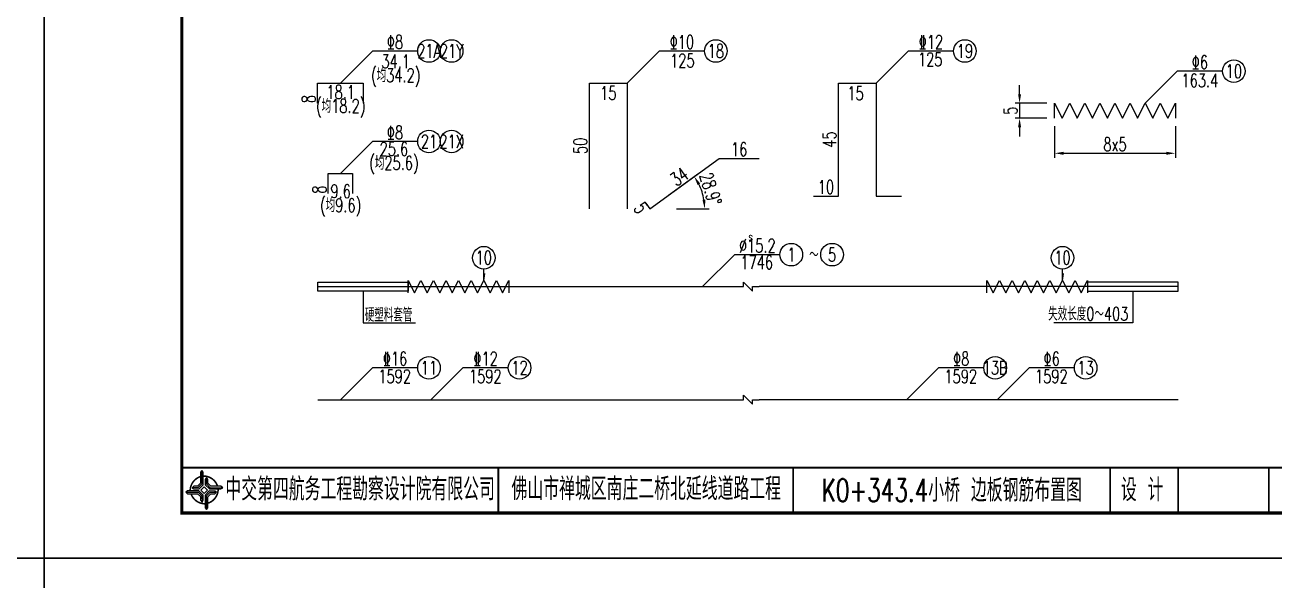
# Model space of a CAD drawing. Header units: millimetres. Extents: x -51 to 12129, y -1309 to -715.
# Drawn here: x 6665.1 to 6941.1, y -1016.5 to -893.8 of the extents above; entities that cross this region are included whole.
import ezdxf
from ezdxf.enums import TextEntityAlignment as Align

# ---------------------------------------------------------------- set-up
doc = ezdxf.new("R2010")
doc.units = ezdxf.units.MM
doc.header["$LTSCALE"] = 0.25
for name, color, linetype in [('图框', 7, 'Continuous'), ('标注', 4, 'Continuous'), ('钢筋', 6, 'Continuous')]:
    doc.layers.add(name, color=color, linetype=linetype)
doc.styles.get("Standard").update_dxf_attribs({"font": 'simplex1.shx', "width": 0.7, "bigfont": 'hztxt.shx'})
doc.dimstyles.new('比例1：25', dxfattribs={"dimtxt": 3, "dimasz": 2, "dimexe": 1, "dimexo": 1, "dimgap": 1, "dimtad": 1, "dimdec": 1, "dimlfac": 2.5, "dimzin": 9, "dimdsep": 46, "dimtxsty": 'Standard', "dimcen": -0.09, "dimclrd": 4, "dimclre": 4, "dimclrt": 7, "dimaunit": 1, "dimadec": 0, "dimazin": 0, "dimtfac": 0.0005, "dimtdec": 1, "dimtix": 1, "dimtmove": 2, "dimatfit": 3, "dimfxl": 0, "dimtolj": 1, "dimtzin": 13, "dimarcsym": 0})
doc.dimstyles.new('比例：1：15', dxfattribs={"dimscale": 0, "dimtxt": 3, "dimasz": 2, "dimexe": 1, "dimexo": 1, "dimgap": 0.5, "dimtad": 1, "dimdec": 1, "dimlfac": 1.5, "dimzin": 9, "dimdsep": 46, "dimtxsty": 'Standard', "dimcen": 0.5, "dimclrd": 256, "dimclre": 256, "dimclrt": 256, "dimadec": 1, "dimazin": 2, "dimtfac": 1, "dimtdec": 1, "dimtix": 1, "dimtmove": 2, "dimatfit": 3, "dimfxl": 0, "dimtolj": 1, "dimtzin": 0, "dimlwd": -1, "dimlwe": -1, "dimarcsym": 0})

# ---------------------------------------------------------------- blocks, each defined once
blk = doc.blocks.new('*D393')
at = {"layer": 'Defpoints', "color": 0}
for p in [(6806.37, -932.05), (6814.94, -931.91), (6803.09, -934.43), (6803.09, -934.43), (6807.97, -934.43)]:
    blk.add_point(p, dxfattribs=at)
at = {"layer": '标注'}
for p, q in [((6807.18, -931.46), (6813.7, -926.72)), ((6808.97, -934.43), (6816.21, -934.43))]:
    blk.add_line(p, q, dxfattribs=at)
blk.add_arc((6803.09, -934.43), 12.12, 9.4674, 26.5326, dxfattribs=at)
for points in [[(6813.64, -929.19), (6814.21, -928.85), (6812.89, -927.31)], [(6815.37, -932.41), (6814.71, -932.47), (6815.21, -934.43)]]:
    blk.add_solid(points, dxfattribs=at)
at = {"layer": '标注', "insert": (6816.51, -930.07), "char_height": 3, "attachment_point": 5, "rotation": 288}
blk.add_mtext('\\A1;28.9%%d', dxfattribs=at)
blk = doc.blocks.new('*D455')
at = {"layer": 'Defpoints', "color": 0}
for p in [(6892.47, -911.12), (6884.73, -914.45), (6892.47, -914.45)]:
    blk.add_point(p, dxfattribs=at)
at = {"layer": '标注'}
for p, q in [((6884.73, -909.12), (6884.73, -907.12)), ((6890.73, -911.12), (6883.73, -911.12)), ((6884.73, -911.12), (6884.73, -914.45)), ((6890.73, -914.45), (6883.73, -914.45)), ((6884.73, -916.45), (6884.73, -918.45))]:
    blk.add_line(p, q, dxfattribs=at)
for points in [[(6884.4, -909.12), (6885.07, -909.12), (6884.73, -911.12)], [(6884.4, -916.45), (6885.07, -916.45), (6884.73, -914.45)]]:
    blk.add_solid(points, dxfattribs=at)
at = {"layer": '标注', "insert": (6882.73, -912.78), "char_height": 3, "attachment_point": 5, "rotation": 90}
blk.add_mtext('\\A1;5', dxfattribs=at)
blk = doc.blocks.new('*D456')
at = {"layer": 'Defpoints', "color": 0}
for p in [(6892.47, -914.45), (6919.13, -914.45), (6919.13, -922.18)]:
    blk.add_point(p, dxfattribs=at)
at = {"layer": '标注'}
for p, q in [((6892.47, -916.18), (6892.47, -923.18)), ((6919.13, -916.18), (6919.13, -923.18)), ((6894.47, -922.18), (6917.13, -922.18))]:
    blk.add_line(p, q, dxfattribs=at)
for points in [[(6894.47, -921.85), (6894.47, -922.52), (6892.47, -922.18)], [(6917.13, -921.85), (6917.13, -922.52), (6919.13, -922.18)]]:
    blk.add_solid(points, dxfattribs=at)
at = {"layer": '标注', "insert": (6905.8, -920.18), "char_height": 3, "attachment_point": 5}
blk.add_mtext('\\A1;8x5', dxfattribs=at)
blk = doc.blocks.new('*D605')
at = {"layer": 'Defpoints', "color": 0}
for p in [(7210.67, -942.17), (6547.98, -945.17), (7178.91, -945.17)]:
    blk.add_point(p, dxfattribs=at)
at = {"layer": '标注', "color": 4, "lineweight": -2}
for p, q in [((7178.91, -940.17), (7178.91, -938.17)), ((7184.91, -942.17), (7177.91, -942.17)), ((7178.91, -942.17), (7178.91, -945.17)), ((7172.91, -945.17), (7179.91, -945.17)), ((7178.91, -947.17), (7178.91, -949.17))]:
    blk.add_line(p, q, dxfattribs=at)
at = {"layer": '标注', "color": 4}
for points in [[(7178.57, -940.17), (7179.24, -940.17), (7178.91, -942.17)], [(7178.57, -947.17), (7179.24, -947.17), (7178.91, -945.17)]]:
    blk.add_solid(points, dxfattribs=at)
at = {"layer": '标注', "color": 7, "insert": (7176.41, -943.67), "char_height": 3, "attachment_point": 5, "rotation": 90}
blk.add_mtext('\\A1;7.5', dxfattribs=at)
blk = doc.blocks.new('tb')
at = {"lineweight": -3}
h = blk.add_hatch(color=256, dxfattribs=at)
h.paths.add_polyline_path([(-1.23, -0.13), (-3.78, -0.14), (-4.14, -0.41), (-1.4, -0.44), (-0.56, -1.24), (-0.54, -2.62), (-0.27, -2.2), (-0.26, -1.06)])
h.paths.add_polyline_path([(0.13, -1.08), (0.14, -3.86), (0.41, -4.26), (0.44, -1.24), (1.25, -0.43), (2.66, -0.43), (2.26, -0.16), (1.07, -0.15)])
h.paths.add_polyline_path([(1.08, 0.3), (3.62, 0.3), (4.02, 0.56), (1.25, 0.57), (0.43, 1.39), (0.43, 2.8), (0.16, 2.41), (0.15, 1.24)])
h.paths.add_polyline_path([(-0.28, 1.21), (-0.28, 3.99), (-0.56, 4.39), (-0.57, 1.41), (-1.38, 0.6), (-2.74, 0.56), (-2.33, 0.3), (-1.2, 0.29)])
for p, q in [((-0.56, 4.39), (-0.57, 1.41)), ((0.43, 2.8), (0.43, 1.39)), ((-1.38, 0.6), (-2.74, 0.56)), ((-0.57, 1.41), (-1.38, 0.6)), ((0.43, 1.39), (1.25, 0.57)), ((1.25, 0.57), (4.02, 0.56)), ((-4.14, -0.41), (-1.4, -0.44)), ((-1.4, -0.44), (-0.56, -1.24)), ((-0.56, -1.24), (-0.54, -2.62)), ((0.41, -4.26), (0.44, -1.24)), ((0.44, -1.24), (1.25, -0.43)), ((1.25, -0.43), (2.66, -0.43))]:
    blk.add_line(p, q, dxfattribs=at)
at = {"lineweight": -3, "const_width": 0.35, "flags": 128}
for points in [[(-0.9, 3.02, 0.324167), (-3.16, -0.14)], [(2.88, 0.92, 0.324403), (-0.24, 3.15)], [(0.75, -2.86, 0.325418), (3.02, 0.26)], [(-2.98, -0.76, 0.322976), (0.14, -2.98)]]:
    blk.add_lwpolyline(points, format="xyb", dxfattribs=at)
at = {"lineweight": -3, "flags": 128}
for points in [[(-0.9, 3.99), (-0.9, 1.58), (-1.53, 0.91), (-2.34, 0.91), (-2.74, 0.56), (-2.33, 0.3), (-1.2, 0.29), (-0.28, 1.21), (-0.28, 3.99), (-0.56, 4.39)], [(3.62, 0.92), (1.43, 0.92), (0.77, 1.54), (0.77, 2.38), (0.43, 2.8), (0.16, 2.41), (0.15, 1.24), (1.08, 0.3), (3.62, 0.3), (4.02, 0.56)], [(-0.04, 0.77), (0.68, 0.04), (-0.04, -0.69), (-0.77, 0.05)], [(-3.73, -0.76), (-1.54, -0.76), (-0.89, -1.39), (-0.89, -2.21), (-0.54, -2.62), (-0.27, -2.2), (-0.26, -1.06), (-1.23, -0.13), (-3.78, -0.14), (-4.14, -0.41)], [(0.75, -3.85), (0.75, -1.43), (1.4, -0.78), (2.26, -0.78), (2.66, -0.43), (2.26, -0.16), (1.07, -0.15), (0.13, -1.08), (0.14, -3.86), (0.41, -4.26)]]:
    blk.add_lwpolyline(points, close=True, dxfattribs=at)
blk = doc.blocks.new('123')
at = {"layer": '图框', "color": 2}
blk.add_lwpolyline([(369.33, -1011.65), (369.33, -714.65), (-50.67, -714.65), (-50.67, -1011.65)], close=True, dxfattribs=at)

msp = doc.modelspace()

# ---------------------------------------------------------------- linework, layer by layer
for p, q in [((6734.75412, -906.65472), (6741.82519, -899.58367)), ((6751.8252, -899.58367), (6741.82519, -899.58367)), ((6798.08745, -906.65472), (6805.15852, -899.58367)), ((6815.15854, -899.58367), (6805.15852, -899.58367)), ((6853.08745, -906.65472), (6860.15852, -899.58367)), ((6870.15854, -899.58367), (6860.15852, -899.58367)), ((6912.46681, -911.1164), (6919.53789, -904.04535)), ((6929.53789, -904.04535), (6919.53789, -904.04535)), ((6734.75412, -926.65472), (6741.8252, -919.58367)), ((6751.82519, -919.58367), (6741.8252, -919.58367)), ((6814.75412, -951.65472), (6821.82519, -944.58367)), ((6821.82519, -944.58367), (6831.82521, -944.58367)), ((6841.32414, -944.58471), (6841.32414, -944.58471)), ((6841.32414, -944.58471), (6841.32414, -944.58471)), ((6766.42079, -950.26583), (6766.42079, -947.76583)), ((6766.42079, -950.26583), (6766.63161, -948.76583)), ((6894.19852, -950.26583), (6894.19852, -947.76583)), ((6894.19852, -950.26583), (6894.40935, -948.76583)), ((6822.25412, -951.65472), (6823.75412, -951.65472)), ((6823.75412, -951.65472), (6823.75412, -950.65472)), ((6823.75412, -950.65472), (6825.75412, -952.65472)), ((6825.75412, -952.65472), (6825.75412, -951.65472)), ((6825.75412, -951.65472), (6827.25413, -951.65472)), ((6734.75412, -976.65472), (6741.82519, -969.58364)), ((6751.82519, -969.58364), (6741.82519, -969.58364)), ((6754.75412, -976.65472), (6761.82519, -969.58364)), ((6771.82519, -969.58364), (6761.82519, -969.58364)), ((6859.75412, -976.65472), (6866.82519, -969.58364)), ((6876.82519, -969.58364), (6866.82519, -969.58364)), ((6879.75412, -976.65472), (6886.82519, -969.58364)), ((6896.82519, -969.58364), (6886.82519, -969.58364)), ((6822.25412, -976.65472), (6823.75412, -976.65472)), ((6823.75412, -976.65472), (6823.75412, -975.65472)), ((6823.75412, -975.65472), (6825.75412, -977.65472)), ((6825.75412, -977.65472), (6825.75412, -976.65472)), ((6825.75412, -976.65472), (6827.25412, -976.65472))]:
    msp.add_line(p, q)
for points, const_width in [([(7079.75412, -724.65472), (6699.75412, -724.65472), (6699.75412, -1001.65472), (7079.75412, -1001.65472), (7079.75412, -724.65472)], 0.7), ([(6699.75412, -991.65472), (7079.75412, -991.65472)], 0.4)]:
    msp.add_lwpolyline(points, dxfattribs=dict(const_width=const_width))
for points in [[(6729.75412, -950.65472), (6749.75412, -950.65472), (6749.75412, -952.65472), (6729.75412, -952.65472), (6729.75412, -950.65472)], [(6919.75412, -950.65472), (6899.75412, -950.65472), (6899.75412, -952.65472), (6919.75412, -952.65472), (6919.75412, -950.65472)], [(6739.75412, -952.65472), (6739.75412, -959.65472), (6751.3805, -959.65472)], [(6909.75412, -952.65472), (6909.75412, -959.65472), (6892.29591, -959.65472)]]:
    msp.add_lwpolyline(points)
for centre in [(6754.3252, -899.58367), (6759.3252, -899.58367), (6817.65854, -899.58367), (6872.65854, -899.58367), (6932.03789, -904.04535), (6754.32519, -919.58367), (6759.32519, -919.58367), (6766.42079, -945.26583), (6834.32521, -944.58367), (6843.32414, -944.58471), (6894.19852, -945.26583), (6754.32519, -969.58364), (6774.32519, -969.58364), (6879.32519, -969.58364), (6899.32519, -969.58364)]:
    msp.add_circle(centre, 2.5)
at = {"layer": '图框', "const_width": 0.4}
for points in [[(6769.64754, -991.65472), (6769.64754, -1001.65472)], [(6834.75412, -1001.65472), (6834.75412, -991.65472)], [(6904.75412, -1001.65472), (6904.75412, -991.65472)], [(6919.75412, -1001.65472), (6919.75412, -991.65472)], [(6939.75412, -1001.65472), (6939.75412, -991.65472)]]:
    msp.add_lwpolyline(points, dxfattribs=at)
at = {"layer": '钢筋'}
for p, q in [((6789.75411, -934.43249), (6789.75412, -906.65472)), ((6789.75412, -906.65472), (6798.08745, -906.65472)), ((6798.08745, -906.65472), (6798.08745, -934.43249)), ((6844.75412, -931.65472), (6844.75412, -906.65472)), ((6844.75412, -906.65472), (6853.08745, -906.65472)), ((6853.08745, -906.65472), (6853.08745, -931.65472)), ((6818.36888, -923.32989), (6827.25777, -923.32989)), ((6839.19856, -931.65472), (6844.75412, -931.65472)), ((6853.08745, -931.65472), (6858.643, -931.65472))]:
    msp.add_line(p, q, dxfattribs=at)
for points in [[(6729.72635, -911.09918), (6729.72634, -906.65472), (6739.7819, -906.65472), (6739.7819, -911.09918)], [(6892.46681, -914.44973), (6892.46681, -911.1164), (6894.13348, -914.44973), (6895.80015, -911.1164), (6897.46681, -914.44973), (6899.13348, -911.1164), (6900.80015, -914.44973), (6902.46681, -911.1164), (6904.13346, -914.44973), (6905.80013, -911.1164), (6907.46683, -914.44973), (6909.13348, -911.1164), (6910.80015, -914.44973), (6912.46681, -911.1164), (6914.13346, -914.44973), (6915.80015, -911.1164), (6917.4668, -914.44973), (6919.13348, -911.1164), (6919.13346, -914.44973)], [(6802.20576, -933.21899), (6803.08745, -934.43249), (6818.36888, -923.32989)], [(6732.08746, -931.09915), (6732.08745, -926.65472), (6737.42078, -926.65472), (6737.42079, -931.09918)], [(6729.75412, -951.65472), (6822.25412, -951.65472)], [(6749.75412, -953.0436), (6749.75412, -950.26583), (6751.143, -953.0436), (6752.5319, -950.26583), (6753.92078, -953.0436), (6755.30968, -950.26583), (6756.69856, -953.0436), (6758.08745, -950.26583), (6759.47634, -953.0436), (6760.86523, -950.26583), (6762.25412, -953.0436), (6763.64301, -950.26583), (6765.0319, -953.0436), (6766.42079, -950.26583), (6767.80968, -953.0436), (6769.19857, -950.26583), (6770.58745, -953.0436), (6771.97636, -950.26583), (6771.97634, -953.0436)], [(6919.75412, -951.65472), (6827.25413, -951.65472)], [(6877.53189, -953.0436), (6877.53189, -950.26583), (6878.92078, -953.0436), (6880.30966, -950.26583), (6881.69855, -953.0436), (6883.08743, -950.26583), (6884.47632, -953.0436), (6885.8652, -950.26583), (6887.25409, -953.0436), (6888.64297, -950.26583), (6890.03186, -953.0436), (6891.42074, -950.26583), (6892.80963, -953.0436), (6894.19852, -950.26583), (6895.5874, -953.0436), (6896.97629, -950.26583), (6898.36517, -953.0436), (6899.75406, -950.26583), (6899.75406, -953.0436)], [(6729.75412, -976.65472), (6822.25412, -976.65472)], [(6919.75412, -976.65472), (6827.25412, -976.65472)]]:
    msp.add_lwpolyline(points, dxfattribs=at)

# ---------------------------------------------------------------- block references
at = {"lineweight": -3}
msp.add_blockref('tb', (6704.74985, -996.64938), dxfattribs=at)
at = {"layer": '标注'}
for p in [(6300, 0), (6720, 0), (6300, -297), (6720, -297)]:
    msp.add_blockref('123', p, dxfattribs=at)

# ---------------------------------------------------------------- texts
at = {"width": 0.7}
for s, p in [('%%1318', (6746.8252, -899.08367)), ('%%13110', (6810.15854, -899.08367)), ('%%13212', (6865.15852, -899.08367)), ('34.1', (6746.97323, -903.36256)), ('125', (6810.26791, -903.19514)), ('125', (6864.99439, -902.9495)), ('%%1316', (6924.53789, -903.54535)), ('(均34.2)', (6746.97323, -906.46256)), ('163.4', (6924.53789, -907.59423)), ('18.1', (6734.82812, -910.13782)), ('15', (6793.92078, -910.34737)), ('15', (6848.51137, -910.4374)), ('(均18.2)', (6734.82811, -913.23782)), ('%%1318', (6746.82519, -919.08367)), ('25.6', (6746.5784, -922.722)), ('16', (6822.81332, -922.82989)), ('(均25.6)', (6746.5784, -925.82201)), ('9.6', (6734.80963, -932.06113)), ('10', (6841.97635, -931.15472)), ('(均9.6)', (6734.80962, -935.16113)), ('1746', (6826.69198, -947.77588)), ('%%13216', (6746.82519, -969.08364)), ('%%13212', (6766.82519, -969.08364)), ('%%1318', (6871.82519, -969.08364)), ('%%1316', (6891.82519, -969.08364)), ('1592', (6746.74825, -972.99826)), ('1592', (6766.74825, -972.99826)), ('1592', (6871.74825, -972.99826)), ('1592', (6891.74825, -972.99826))]:
    msp.add_text(s, height=3, dxfattribs=at).set_placement(p, align=Align.CENTER)
for s, p in [('21A', (6754.3252, -899.58367)), ('21Y', (6759.3252, -899.58367)), ('18', (6817.65854, -899.58367)), ('19', (6872.65854, -899.58367)), ('10', (6932.03789, -904.04535)), ('21', (6754.32519, -919.58367)), ('21X', (6759.32519, -919.58367)), ('%%C15.2', (6826.82413, -942.58471)), ('10', (6766.42079, -945.26583)), ('1', (6834.32521, -944.58367)), ('～', (6839.32414, -944.58471)), ('5', (6843.32414, -944.58471)), ('10', (6894.19852, -945.26583)), ('11', (6754.32519, -969.58364)), ('12', (6774.32519, -969.58364)), ('13B', (6879.32519, -969.58364)), ('13', (6899.32519, -969.58364))]:
    msp.add_text(s, height=3, dxfattribs=at).set_placement(p, align=Align.MIDDLE)
for p in [(6729.22635, -911.09918), (6731.58746, -931.09918)]:
    msp.add_text('8', height=3, rotation=89.9999274, dxfattribs=at).set_placement(p)
for s, rotation, p in [('50', 89.9999274, (6789.25412, -920.5436)), ('45', 89.9999274, (6844.25412, -919.15472)), ('34', 35.9999709, (6810.42816, -928.5812))]:
    msp.add_text(s, height=3, rotation=rotation, dxfattribs=at).set_placement(p, align=Align.CENTER)
msp.add_text('5', height=3, rotation=-53.9999564, dxfattribs=at).set_placement((6800.41761, -935.87168), align=Align.RIGHT)
msp.add_text('s', height=2, dxfattribs=at).set_placement((6824.82413, -941.58471))
for s, p in [('硬塑料套管', (6750.64831, -959.38582)), ('失效长度0～403', (6908.75412, -959.15472))]:
    msp.add_text(s, height=3, dxfattribs=at).set_placement(p, align=Align.RIGHT)
at = {"layer": '图框', "width": 0.7}
for s, p in [('中交第四航务工程勘察设计院有限公司', (6739.11923, -996.40628)), ('佛山市禅城区南庄二桥北延线道路工程', (6802.29837, -996.34002)), ('K0+343.4小桥 边板钢筋布置图', (6869.75412, -996.65472)), ('设 计', (6911.79879, -996.56013))]:
    msp.add_text(s, height=5, dxfattribs=at).set_placement(p, align=Align.MIDDLE_CENTER)

# ---------------------------------------------------------------- dimensions: what is measured, and where the dimension line sits
at = {"layer": '标注'}
dim = msp.add_linear_dim(base=(6884.73348, -914.44973), p1=(6892.46681, -911.1164), p2=(6892.46681, -914.44973), angle=90, dimstyle='比例：1：15', override={"dimscale": 1}, dxfattribs=at)
dim.commit()
dim.dimension.update_dxf_attribs({"geometry": '*D455', "text_midpoint": (6882.73348, -912.78307)})
dim = msp.add_linear_dim(base=(6919.13346, -922.18307), p1=(6892.46681, -914.44973), p2=(6919.13346, -914.44973), text='8x5', dimstyle='比例：1：15', override={"dimscale": 1}, dxfattribs=at)
dim.commit()
dim.dimension.update_dxf_attribs({"geometry": '*D456', "text_midpoint": (6905.80014, -920.18307)})
dim = msp.add_angular_dim_2l(base=(6814.94026, -931.9131), line1=((6803.08745, -934.43249), (6806.36642, -932.05017)), line2=((6803.08745, -934.43249), (6807.96692, -934.43249)), text='28.9%%d', dimstyle='比例：1：15', override={"dimscale": 1, "dimfxlon": 0}, dxfattribs=at)
dim.commit()
dim.dimension.update_dxf_attribs({"geometry": '*D393', "text_midpoint": (6816.51409, -930.06991)})
dim = msp.add_linear_dim(base=(7178.90579, -945.16763), p1=(7210.66928, -942.16763), p2=(6547.97805, -945.16763), angle=90, dimstyle='比例1：25', dxfattribs=at)
dim.commit()
dim.dimension.update_dxf_attribs({"geometry": '*D605', "text_midpoint": (7176.40579, -943.66763)})

doc.saveas('drawing.dxf')
